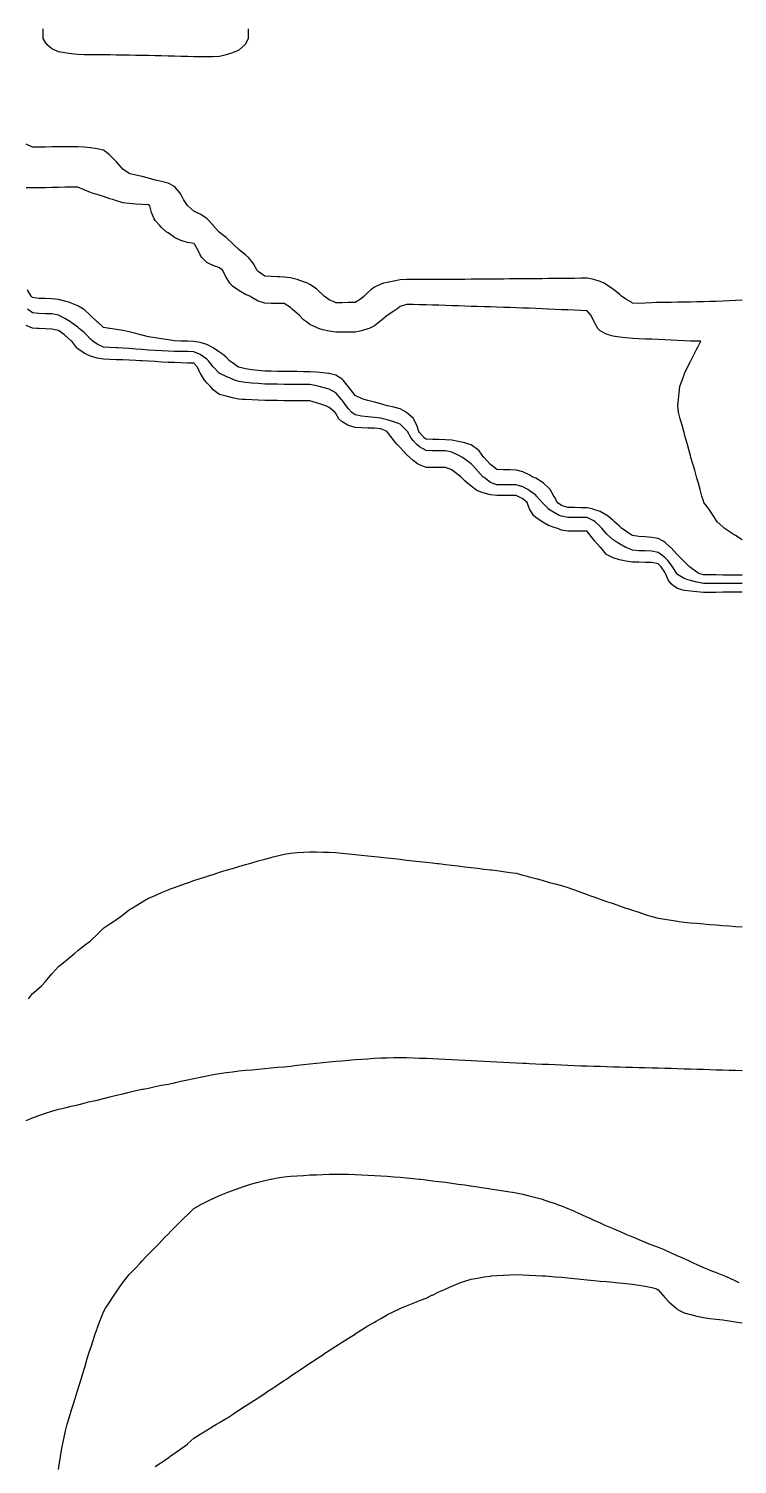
# Model space of a CAD drawing. Header units: inches. Extents: x -13671948.9 to -13671906.2, y 5686257.7 to 5686300.4.
# Drawn here: x -13671916.78 to -13671912.2, y 5686291.14 to 5686300.42 of the extents above; entities that cross this region are included whole.
import ezdxf

# ---------------------------------------------------------------- set-up
doc = ezdxf.new("R2010")
doc.units = ezdxf.units.IN
doc.header["$MEASUREMENT"] = 0

msp = doc.modelspace()

# ---------------------------------------------------------------- linework, layer by layer
for points in [[(-13671915.3625, 5686300.4224), (-13671915.3625, 5686300.4015), (-13671915.3625, 5686300.3598), (-13671915.3801, 5686300.3225), (-13671915.3828, 5686300.3181), (-13671915.4218, 5686300.2837), (-13671915.4381, 5686300.2764), (-13671915.4635, 5686300.2665), (-13671915.5052, 5686300.2531), (-13671915.5469, 5686300.2423), (-13671915.5886, 5686300.2399), (-13671915.6303, 5686300.2403), (-13671915.672, 5686300.2406), (-13671915.7137, 5686300.2411), (-13671915.7554, 5686300.2421), (-13671915.7971, 5686300.2431), (-13671915.8387, 5686300.2442), (-13671915.8804, 5686300.2452), (-13671915.9221, 5686300.2462), (-13671915.9638, 5686300.2473), (-13671916.0055, 5686300.2483), (-13671916.0472, 5686300.2492), (-13671916.0889, 5686300.2501), (-13671916.1306, 5686300.251), (-13671916.1723, 5686300.2517), (-13671916.214, 5686300.252), (-13671916.2557, 5686300.2524), (-13671916.2974, 5686300.2528), (-13671916.3391, 5686300.2531), (-13671916.3808, 5686300.2534), (-13671916.4225, 5686300.2538), (-13671916.4642, 5686300.2552), (-13671916.5059, 5686300.2605), (-13671916.5476, 5686300.2665), (-13671916.5893, 5686300.2732), (-13671916.5972, 5686300.2764), (-13671916.631, 5686300.2925), (-13671916.6622, 5686300.3181), (-13671916.6727, 5686300.3336), (-13671916.6879, 5686300.3598), (-13671916.6879, 5686300.4015), (-13671916.6879, 5686300.4224)], [(-13671912.1695, 5686298.6668), (-13671912.2111, 5686298.6644), (-13671912.2528, 5686298.6619), (-13671912.2945, 5686298.6601), (-13671912.3362, 5686298.6588), (-13671912.3779, 5686298.6575), (-13671912.4196, 5686298.6563), (-13671912.4613, 5686298.6554), (-13671912.503, 5686298.6544), (-13671912.5447, 5686298.6536), (-13671912.5864, 5686298.6527), (-13671912.6281, 5686298.6521), (-13671912.6698, 5686298.6514), (-13671912.7115, 5686298.6508), (-13671912.7239, 5686298.6503), (-13671912.7532, 5686298.649), (-13671912.7949, 5686298.6469), (-13671912.8366, 5686298.6449), (-13671912.8783, 5686298.6475), (-13671912.8829, 5686298.6503), (-13671912.92, 5686298.6733), (-13671912.9482, 5686298.692), (-13671912.9617, 5686298.705), (-13671912.9979, 5686298.7337), (-13671913.0034, 5686298.7376), (-13671913.0451, 5686298.7663), (-13671913.0614, 5686298.7754), (-13671913.0868, 5686298.7864), (-13671913.1285, 5686298.7993), (-13671913.1702, 5686298.8082), (-13671913.2119, 5686298.8078), (-13671913.2536, 5686298.8073), (-13671913.2953, 5686298.8069), (-13671913.337, 5686298.8065), (-13671913.3787, 5686298.8061), (-13671913.4203, 5686298.8057), (-13671913.462, 5686298.8053), (-13671913.5037, 5686298.8049), (-13671913.5454, 5686298.8046), (-13671913.5871, 5686298.8042), (-13671913.6288, 5686298.8038), (-13671913.6705, 5686298.8034), (-13671913.7122, 5686298.8031), (-13671913.7539, 5686298.8027), (-13671913.7956, 5686298.8023), (-13671913.8373, 5686298.802), (-13671913.879, 5686298.8016), (-13671913.9207, 5686298.8013), (-13671913.9624, 5686298.801), (-13671914.0041, 5686298.8008), (-13671914.0458, 5686298.8005), (-13671914.0875, 5686298.8003), (-13671914.1292, 5686298.8001), (-13671914.1709, 5686298.8), (-13671914.2126, 5686298.7998), (-13671914.2543, 5686298.7997), (-13671914.296, 5686298.7996), (-13671914.3377, 5686298.7996), (-13671914.3794, 5686298.7973), (-13671914.4211, 5686298.7903), (-13671914.4628, 5686298.7817), (-13671914.4884, 5686298.7754), (-13671914.5045, 5686298.7708), (-13671914.5462, 5686298.7506), (-13671914.5692, 5686298.7337), (-13671914.5879, 5686298.717), (-13671914.6114, 5686298.692), (-13671914.6295, 5686298.6764), (-13671914.6712, 5686298.6504), (-13671914.7129, 5686298.6503), (-13671914.7157, 5686298.6503), (-13671914.7546, 5686298.6502), (-13671914.7963, 5686298.6501), (-13671914.7968, 5686298.6503), (-13671914.838, 5686298.6675), (-13671914.871, 5686298.692), (-13671914.8797, 5686298.7014), (-13671914.9144, 5686298.7337), (-13671914.9214, 5686298.7396), (-13671914.9631, 5686298.7672), (-13671914.9796, 5686298.7754), (-13671915.0048, 5686298.7859), (-13671915.0465, 5686298.7996), (-13671915.0882, 5686298.8101), (-13671915.1299, 5686298.8156), (-13671915.1589, 5686298.8171), (-13671915.1716, 5686298.8177), (-13671915.2133, 5686298.82), (-13671915.255, 5686298.8223), (-13671915.2967, 5686298.8519), (-13671915.304, 5686298.8587), (-13671915.3272, 5686298.9004), (-13671915.3384, 5686298.9163), (-13671915.3605, 5686298.9421), (-13671915.3801, 5686298.9605), (-13671915.41, 5686298.9838), (-13671915.4218, 5686298.9937), (-13671915.4568, 5686299.0255), (-13671915.4635, 5686299.0325), (-13671915.5, 5686299.0672), (-13671915.5052, 5686299.0717), (-13671915.5469, 5686299.1046), (-13671915.5509, 5686299.1089), (-13671915.5886, 5686299.1504), (-13671915.5887, 5686299.1506), (-13671915.6262, 5686299.1923), (-13671915.6303, 5686299.1957), (-13671915.672, 5686299.222), (-13671915.6964, 5686299.234), (-13671915.7137, 5686299.2414), (-13671915.7526, 5686299.2757), (-13671915.7554, 5686299.2797), (-13671915.7802, 5686299.3174), (-13671915.7971, 5686299.3515), (-13671915.8017, 5686299.3591), (-13671915.8374, 5686299.4008), (-13671915.8387, 5686299.402), (-13671915.8804, 5686299.423), (-13671915.9221, 5686299.4338), (-13671915.962, 5686299.4425), (-13671915.9638, 5686299.4431), (-13671916.0055, 5686299.4563), (-13671916.0472, 5686299.466), (-13671916.0889, 5686299.4757), (-13671916.1249, 5686299.4842), (-13671916.1306, 5686299.4858), (-13671916.1723, 5686299.5131), (-13671916.1832, 5686299.5259), (-13671916.214, 5686299.5604), (-13671916.2207, 5686299.5676), (-13671916.2557, 5686299.6038), (-13671916.2616, 5686299.6093), (-13671916.2974, 5686299.6365), (-13671916.3391, 5686299.6457), (-13671916.3803, 5686299.651), (-13671916.3808, 5686299.651), (-13671916.4225, 5686299.656), (-13671916.4642, 5686299.6593), (-13671916.5059, 5686299.6589), (-13671916.5476, 5686299.6585), (-13671916.5893, 5686299.6581), (-13671916.631, 5686299.6574), (-13671916.6727, 5686299.6565), (-13671916.7144, 5686299.6557), (-13671916.7561, 5686299.6562), (-13671916.7978, 5686299.6749)], [(-13671912.1695, 5686297.116), (-13671912.2111, 5686297.1437), (-13671912.2198, 5686297.1492), (-13671912.2528, 5686297.1696), (-13671912.2852, 5686297.1909), (-13671912.2945, 5686297.1993), (-13671912.3297, 5686297.2326), (-13671912.3362, 5686297.2432), (-13671912.356, 5686297.2743), (-13671912.3779, 5686297.3066), (-13671912.3846, 5686297.316), (-13671912.4158, 5686297.3577), (-13671912.4196, 5686297.3686), (-13671912.4286, 5686297.3994), (-13671912.4398, 5686297.4411), (-13671912.4519, 5686297.4828), (-13671912.4613, 5686297.5152), (-13671912.4641, 5686297.5245), (-13671912.4753, 5686297.5662), (-13671912.4872, 5686297.6079), (-13671912.4997, 5686297.6496), (-13671912.503, 5686297.6619), (-13671912.5112, 5686297.6912), (-13671912.5225, 5686297.7329), (-13671912.5343, 5686297.7746), (-13671912.5447, 5686297.8112), (-13671912.5462, 5686297.8163), (-13671912.5572, 5686297.858), (-13671912.5688, 5686297.8997), (-13671912.581, 5686297.9414), (-13671912.5842, 5686297.9831), (-13671912.5803, 5686298.0248), (-13671912.5761, 5686298.0665), (-13671912.5717, 5686298.1082), (-13671912.557, 5686298.1499), (-13671912.5447, 5686298.1829), (-13671912.5408, 5686298.1916), (-13671912.5214, 5686298.2333), (-13671912.503, 5686298.2701), (-13671912.5005, 5686298.275), (-13671912.4792, 5686298.3167), (-13671912.4613, 5686298.3517), (-13671912.4577, 5686298.3584), (-13671912.4353, 5686298.4001), (-13671912.4613, 5686298.4009), (-13671912.503, 5686298.4022), (-13671912.5447, 5686298.4036), (-13671912.5864, 5686298.4052), (-13671912.6281, 5686298.4073), (-13671912.6698, 5686298.4095), (-13671912.7115, 5686298.4115), (-13671912.7532, 5686298.4132), (-13671912.7949, 5686298.4148), (-13671912.8366, 5686298.4163), (-13671912.8783, 5686298.4181), (-13671912.92, 5686298.422), (-13671912.9617, 5686298.4272), (-13671913.0034, 5686298.434), (-13671913.0319, 5686298.4418), (-13671913.0451, 5686298.4456), (-13671913.0868, 5686298.4678), (-13671913.1027, 5686298.4835), (-13671913.1257, 5686298.5252), (-13671913.1285, 5686298.5303), (-13671913.1445, 5686298.5669), (-13671913.1702, 5686298.5976), (-13671913.2119, 5686298.5994), (-13671913.2536, 5686298.6011), (-13671913.2953, 5686298.6028), (-13671913.337, 5686298.6046), (-13671913.3787, 5686298.6065), (-13671913.4203, 5686298.6084), (-13671913.4253, 5686298.6086), (-13671913.462, 5686298.6102), (-13671913.5037, 5686298.6119), (-13671913.5454, 5686298.6136), (-13671913.5871, 5686298.6153), (-13671913.6288, 5686298.6169), (-13671913.6705, 5686298.6182), (-13671913.7122, 5686298.6196), (-13671913.7539, 5686298.6209), (-13671913.7956, 5686298.6222), (-13671913.8373, 5686298.6235), (-13671913.879, 5686298.6248), (-13671913.9207, 5686298.6261), (-13671913.9624, 5686298.6275), (-13671914.0041, 5686298.6288), (-13671914.0458, 5686298.6302), (-13671914.0875, 5686298.6316), (-13671914.1292, 5686298.6331), (-13671914.1709, 5686298.6346), (-13671914.2126, 5686298.6361), (-13671914.2543, 5686298.6367), (-13671914.296, 5686298.6374), (-13671914.3377, 5686298.638), (-13671914.3794, 5686298.6255), (-13671914.4012, 5686298.6086), (-13671914.4211, 5686298.5943), (-13671914.4628, 5686298.5675), (-13671914.4639, 5686298.5669), (-13671914.5045, 5686298.5335), (-13671914.5141, 5686298.5252), (-13671914.5462, 5686298.5011), (-13671914.58, 5686298.4835), (-13671914.5879, 5686298.4803), (-13671914.6295, 5686298.4671), (-13671914.6712, 5686298.4597), (-13671914.7129, 5686298.4599), (-13671914.7546, 5686298.4601), (-13671914.7963, 5686298.4603), (-13671914.838, 5686298.4652), (-13671914.8797, 5686298.475), (-13671914.9073, 5686298.4835), (-13671914.9214, 5686298.4887), (-13671914.9631, 5686298.5094), (-13671914.9858, 5686298.5252), (-13671915.0048, 5686298.5402), (-13671915.0308, 5686298.5669), (-13671915.0465, 5686298.5795), (-13671915.0786, 5686298.6086), (-13671915.0882, 5686298.6184), (-13671915.1299, 5686298.6439), (-13671915.1716, 5686298.6448), (-13671915.2133, 5686298.6457), (-13671915.255, 5686298.6466), (-13671915.2668, 5686298.6503), (-13671915.2967, 5686298.6609), (-13671915.3384, 5686298.6833), (-13671915.3508, 5686298.692), (-13671915.3801, 5686298.704), (-13671915.4218, 5686298.729), (-13671915.4293, 5686298.7337), (-13671915.4635, 5686298.7568), (-13671915.4813, 5686298.7754), (-13671915.5052, 5686298.8144), (-13671915.5064, 5686298.8171), (-13671915.5251, 5686298.8587), (-13671915.5469, 5686298.8755), (-13671915.5886, 5686298.8917), (-13671915.6128, 5686298.9004), (-13671915.6303, 5686298.9097), (-13671915.6628, 5686298.9421), (-13671915.672, 5686298.9593), (-13671915.6824, 5686298.9838), (-13671915.7073, 5686299.0255), (-13671915.7137, 5686299.0331), (-13671915.7554, 5686299.0403), (-13671915.7971, 5686299.0517), (-13671915.8309, 5686299.0672), (-13671915.8387, 5686299.0723), (-13671915.8804, 5686299.101), (-13671915.8921, 5686299.1089), (-13671915.9221, 5686299.1355), (-13671915.9349, 5686299.1506), (-13671915.9638, 5686299.1813), (-13671915.9706, 5686299.1923), (-13671915.9882, 5686299.234), (-13671915.9983, 5686299.2757), (-13671916.0055, 5686299.2827), (-13671916.0472, 5686299.2858), (-13671916.0889, 5686299.2884), (-13671916.1306, 5686299.2912), (-13671916.1723, 5686299.2965), (-13671916.214, 5686299.3083), (-13671916.237, 5686299.3174), (-13671916.2557, 5686299.3215), (-13671916.2974, 5686299.3371), (-13671916.3391, 5686299.35), (-13671916.3698, 5686299.3591), (-13671916.3808, 5686299.3629), (-13671916.4225, 5686299.3803), (-13671916.4642, 5686299.398), (-13671916.5059, 5686299.3972), (-13671916.5476, 5686299.3965), (-13671916.5893, 5686299.3959), (-13671916.631, 5686299.395), (-13671916.6727, 5686299.394), (-13671916.7144, 5686299.3931), (-13671916.7561, 5686299.3925), (-13671916.7978, 5686299.3934)], [(-13671912.1695, 5686296.8873), (-13671912.2111, 5686296.8876), (-13671912.2528, 5686296.888), (-13671912.2945, 5686296.8884), (-13671912.3362, 5686296.889), (-13671912.3779, 5686296.8895), (-13671912.4196, 5686296.89), (-13671912.4484, 5686296.899), (-13671912.4613, 5686296.9073), (-13671912.503, 5686296.9365), (-13671912.509, 5686296.9407), (-13671912.5447, 5686296.9763), (-13671912.5497, 5686296.9824), (-13671912.5864, 5686297.0189), (-13671912.5904, 5686297.0241), (-13671912.6281, 5686297.0632), (-13671912.6314, 5686297.0658), (-13671912.6698, 5686297.1014), (-13671912.6789, 5686297.1075), (-13671912.7115, 5686297.1253), (-13671912.7532, 5686297.132), (-13671912.7949, 5686297.135), (-13671912.8366, 5686297.138), (-13671912.8783, 5686297.1448), (-13671912.8854, 5686297.1492), (-13671912.92, 5686297.1714), (-13671912.9483, 5686297.1909), (-13671912.9617, 5686297.2036), (-13671912.995, 5686297.2326), (-13671913.0034, 5686297.2406), (-13671913.0425, 5686297.2743), (-13671913.0451, 5686297.2759), (-13671913.0868, 5686297.2989), (-13671913.1285, 5686297.3133), (-13671913.1384, 5686297.316), (-13671913.1702, 5686297.3231), (-13671913.2119, 5686297.3241), (-13671913.2536, 5686297.325), (-13671913.2953, 5686297.326), (-13671913.337, 5686297.3374), (-13671913.3653, 5686297.3577), (-13671913.3787, 5686297.3869), (-13671913.3853, 5686297.3994), (-13671913.4103, 5686297.4411), (-13671913.4203, 5686297.4532), (-13671913.4538, 5686297.4828), (-13671913.462, 5686297.4893), (-13671913.5037, 5686297.5144), (-13671913.5267, 5686297.5245), (-13671913.5454, 5686297.5356), (-13671913.5871, 5686297.5552), (-13671913.6274, 5686297.5662), (-13671913.6288, 5686297.5665), (-13671913.6705, 5686297.5678), (-13671913.7122, 5686297.5691), (-13671913.7539, 5686297.5704), (-13671913.7956, 5686297.6025), (-13671913.8004, 5686297.6079), (-13671913.8373, 5686297.6486), (-13671913.8382, 5686297.6496), (-13671913.87, 5686297.6912), (-13671913.879, 5686297.7006), (-13671913.9207, 5686297.7295), (-13671913.9303, 5686297.7329), (-13671913.9624, 5686297.7427), (-13671914.0041, 5686297.7525), (-13671914.0458, 5686297.7601), (-13671914.0875, 5686297.7636), (-13671914.1292, 5686297.7647), (-13671914.1709, 5686297.7657), (-13671914.2126, 5686297.7667), (-13671914.2221, 5686297.7746), (-13671914.2543, 5686297.8109), (-13671914.2583, 5686297.8163), (-13671914.2714, 5686297.858), (-13671914.2935, 5686297.8997), (-13671914.296, 5686297.903), (-13671914.3377, 5686297.9402), (-13671914.3402, 5686297.9414), (-13671914.3794, 5686297.9645), (-13671914.4211, 5686297.9748), (-13671914.4615, 5686297.9831), (-13671914.4628, 5686297.9835), (-13671914.5045, 5686297.9953), (-13671914.5462, 5686298.007), (-13671914.5879, 5686298.0184), (-13671914.6118, 5686298.0248), (-13671914.6295, 5686298.0294), (-13671914.6712, 5686298.0507), (-13671914.6825, 5686298.0665), (-13671914.7129, 5686298.1052), (-13671914.7156, 5686298.1082), (-13671914.7483, 5686298.1499), (-13671914.7546, 5686298.1554), (-13671914.7963, 5686298.1814), (-13671914.838, 5686298.1911), (-13671914.8423, 5686298.1916), (-13671914.8797, 5686298.1956), (-13671914.9214, 5686298.1996), (-13671914.9631, 5686298.203), (-13671915.0048, 5686298.2036), (-13671915.0465, 5686298.2042), (-13671915.0882, 5686298.2048), (-13671915.1299, 5686298.2054), (-13671915.1716, 5686298.206), (-13671915.2133, 5686298.2066), (-13671915.255, 5686298.2071), (-13671915.2967, 5686298.2116), (-13671915.3384, 5686298.2168), (-13671915.3801, 5686298.2222), (-13671915.4218, 5686298.2321), (-13671915.4243, 5686298.2333), (-13671915.4635, 5686298.2612), (-13671915.483, 5686298.275), (-13671915.5052, 5686298.2985), (-13671915.5277, 5686298.3167), (-13671915.5469, 5686298.329), (-13671915.5878, 5686298.3584), (-13671915.5886, 5686298.3588), (-13671915.6303, 5686298.3788), (-13671915.672, 5686298.3915), (-13671915.7137, 5686298.3993), (-13671915.7533, 5686298.4001), (-13671915.7554, 5686298.4002), (-13671915.7971, 5686298.4022), (-13671915.8387, 5686298.4042), (-13671915.8804, 5686298.4091), (-13671915.9221, 5686298.4162), (-13671915.9638, 5686298.4231), (-13671916.0055, 5686298.4298), (-13671916.0472, 5686298.4392), (-13671916.0587, 5686298.4418), (-13671916.0889, 5686298.4502), (-13671916.1306, 5686298.4612), (-13671916.1723, 5686298.4701), (-13671916.214, 5686298.4766), (-13671916.2557, 5686298.4831), (-13671916.2583, 5686298.4835), (-13671916.2974, 5686298.4896), (-13671916.3368, 5686298.5252), (-13671916.3391, 5686298.5273), (-13671916.3808, 5686298.5669), (-13671916.3808, 5686298.5669), (-13671916.4225, 5686298.6052), (-13671916.4272, 5686298.6086), (-13671916.4642, 5686298.6301), (-13671916.5059, 5686298.6473), (-13671916.5145, 5686298.6503), (-13671916.5476, 5686298.6602), (-13671916.5893, 5686298.6701), (-13671916.631, 5686298.6742), (-13671916.6727, 5686298.6761), (-13671916.7144, 5686298.678), (-13671916.7561, 5686298.6828), (-13671916.7657, 5686298.692), (-13671916.788, 5686298.7337)], [(-13671912.1695, 5686296.8326), (-13671912.2111, 5686296.8326), (-13671912.2528, 5686296.8325), (-13671912.2945, 5686296.8326), (-13671912.3362, 5686296.8326), (-13671912.3779, 5686296.8327), (-13671912.4196, 5686296.8328), (-13671912.4613, 5686296.8412), (-13671912.503, 5686296.8522), (-13671912.5199, 5686296.8573), (-13671912.5447, 5686296.8658), (-13671912.5864, 5686296.8918), (-13671912.5922, 5686296.899), (-13671912.6184, 5686296.9407), (-13671912.6281, 5686296.9548), (-13671912.6504, 5686296.9824), (-13671912.6698, 5686297.002), (-13671912.6965, 5686297.0241), (-13671912.7115, 5686297.0348), (-13671912.7532, 5686297.0426), (-13671912.7949, 5686297.044), (-13671912.8366, 5686297.0455), (-13671912.8783, 5686297.0493), (-13671912.919, 5686297.0658), (-13671912.92, 5686297.0664), (-13671912.9617, 5686297.0902), (-13671912.9894, 5686297.1075), (-13671913.0034, 5686297.1167), (-13671913.0397, 5686297.1492), (-13671913.0451, 5686297.1544), (-13671913.0761, 5686297.1909), (-13671913.0868, 5686297.202), (-13671913.1191, 5686297.2326), (-13671913.1285, 5686297.2386), (-13671913.1702, 5686297.2601), (-13671913.2119, 5686297.2605), (-13671913.2536, 5686297.261), (-13671913.2953, 5686297.2614), (-13671913.337, 5686297.2684), (-13671913.3511, 5686297.2743), (-13671913.3787, 5686297.2878), (-13671913.4203, 5686297.3154), (-13671913.421, 5686297.316), (-13671913.4618, 5686297.3577), (-13671913.462, 5686297.358), (-13671913.4981, 5686297.3994), (-13671913.5037, 5686297.4046), (-13671913.5454, 5686297.4361), (-13671913.5535, 5686297.4411), (-13671913.5871, 5686297.4587), (-13671913.6288, 5686297.4717), (-13671913.6705, 5686297.472), (-13671913.7122, 5686297.4724), (-13671913.7539, 5686297.4727), (-13671913.7844, 5686297.4828), (-13671913.7956, 5686297.4875), (-13671913.8373, 5686297.5183), (-13671913.8442, 5686297.5245), (-13671913.879, 5686297.5629), (-13671913.882, 5686297.5662), (-13671913.9207, 5686297.6073), (-13671913.9214, 5686297.6079), (-13671913.9624, 5686297.6384), (-13671913.9773, 5686297.6496), (-13671914.0041, 5686297.6639), (-13671914.0458, 5686297.6829), (-13671914.0875, 5686297.691), (-13671914.1018, 5686297.6912), (-13671914.1292, 5686297.6917), (-13671914.1709, 5686297.6923), (-13671914.2126, 5686297.693), (-13671914.2543, 5686297.7177), (-13671914.2726, 5686297.7329), (-13671914.296, 5686297.7579), (-13671914.3085, 5686297.7746), (-13671914.3328, 5686297.8163), (-13671914.3377, 5686297.824), (-13671914.3723, 5686297.858), (-13671914.3794, 5686297.8636), (-13671914.4211, 5686297.8793), (-13671914.4628, 5686297.8923), (-13671914.4906, 5686297.8997), (-13671914.5045, 5686297.9031), (-13671914.5462, 5686297.9079), (-13671914.5879, 5686297.9116), (-13671914.6295, 5686297.9155), (-13671914.6712, 5686297.9243), (-13671914.6936, 5686297.9414), (-13671914.7129, 5686297.9642), (-13671914.7279, 5686297.9831), (-13671914.7546, 5686298.0189), (-13671914.7594, 5686298.0248), (-13671914.796, 5686298.0665), (-13671914.7963, 5686298.0668), (-13671914.838, 5686298.0903), (-13671914.8797, 5686298.1019), (-13671914.9033, 5686298.1082), (-13671914.9214, 5686298.112), (-13671914.9631, 5686298.1198), (-13671915.0048, 5686298.1203), (-13671915.0465, 5686298.1208), (-13671915.0882, 5686298.1212), (-13671915.1299, 5686298.1217), (-13671915.1716, 5686298.1223), (-13671915.2133, 5686298.1228), (-13671915.255, 5686298.1234), (-13671915.2967, 5686298.1265), (-13671915.3384, 5686298.1301), (-13671915.3801, 5686298.1338), (-13671915.4218, 5686298.1405), (-13671915.4496, 5686298.1499), (-13671915.4635, 5686298.155), (-13671915.5052, 5686298.1719), (-13671915.5459, 5686298.1916), (-13671915.5469, 5686298.1921), (-13671915.5872, 5686298.2333), (-13671915.5886, 5686298.2348), (-13671915.6196, 5686298.275), (-13671915.6303, 5686298.2849), (-13671915.672, 5686298.3147), (-13671915.6759, 5686298.3167), (-13671915.7137, 5686298.3329), (-13671915.7554, 5686298.3336), (-13671915.7971, 5686298.3343), (-13671915.8387, 5686298.335), (-13671915.8804, 5686298.3365), (-13671915.9221, 5686298.3387), (-13671915.9638, 5686298.3409), (-13671916.0055, 5686298.3432), (-13671916.0472, 5686298.3465), (-13671916.0889, 5686298.3499), (-13671916.1306, 5686298.3535), (-13671916.1723, 5686298.3566), (-13671916.2057, 5686298.3584), (-13671916.214, 5686298.3588), (-13671916.2557, 5686298.3611), (-13671916.2974, 5686298.3633), (-13671916.3391, 5686298.3818), (-13671916.3667, 5686298.4001), (-13671916.3808, 5686298.4148), (-13671916.4077, 5686298.4418), (-13671916.4225, 5686298.4562), (-13671916.4537, 5686298.4835), (-13671916.4642, 5686298.4919), (-13671916.5059, 5686298.5217), (-13671916.5113, 5686298.5252), (-13671916.5476, 5686298.5474), (-13671916.5844, 5686298.5669), (-13671916.5893, 5686298.5693), (-13671916.631, 5686298.577), (-13671916.6727, 5686298.5786), (-13671916.7144, 5686298.5803), (-13671916.7561, 5686298.5842), (-13671916.7882, 5686298.6086)], [(-13671912.1695, 5686296.7779), (-13671912.2111, 5686296.7775), (-13671912.2528, 5686296.7771), (-13671912.2945, 5686296.7767), (-13671912.3362, 5686296.7763), (-13671912.3779, 5686296.7759), (-13671912.4196, 5686296.7755), (-13671912.4613, 5686296.779), (-13671912.503, 5686296.7835), (-13671912.5447, 5686296.7892), (-13671912.5864, 5686296.8002), (-13671912.6106, 5686296.8156), (-13671912.6281, 5686296.8318), (-13671912.6468, 5686296.8573), (-13671912.6651, 5686296.899), (-13671912.6698, 5686296.9064), (-13671912.692, 5686296.9407), (-13671912.7115, 5686296.9604), (-13671912.7532, 5686296.97), (-13671912.7949, 5686296.9703), (-13671912.8366, 5686296.9706), (-13671912.8783, 5686296.9719), (-13671912.92, 5686296.9785), (-13671912.9406, 5686296.9824), (-13671912.9617, 5686296.9871), (-13671913.0034, 5686296.9988), (-13671913.0451, 5686297.0219), (-13671913.0477, 5686297.0241), (-13671913.0833, 5686297.0658), (-13671913.0868, 5686297.0694), (-13671913.1213, 5686297.1075), (-13671913.1285, 5686297.1162), (-13671913.1541, 5686297.1492), (-13671913.1702, 5686297.1721), (-13671913.2119, 5686297.172), (-13671913.2536, 5686297.1718), (-13671913.2953, 5686297.1716), (-13671913.337, 5686297.1781), (-13671913.3665, 5686297.1909), (-13671913.3787, 5686297.1944), (-13671913.4203, 5686297.2097), (-13671913.461, 5686297.2326), (-13671913.462, 5686297.2331), (-13671913.5037, 5686297.2608), (-13671913.5169, 5686297.2743), (-13671913.5434, 5686297.316), (-13671913.5454, 5686297.3204), (-13671913.5589, 5686297.3577), (-13671913.5871, 5686297.3818), (-13671913.6201, 5686297.3994), (-13671913.6288, 5686297.4032), (-13671913.6705, 5686297.4031), (-13671913.7122, 5686297.403), (-13671913.7539, 5686297.4029), (-13671913.7956, 5686297.4078), (-13671913.8373, 5686297.4178), (-13671913.879, 5686297.434), (-13671913.8922, 5686297.4411), (-13671913.9207, 5686297.4627), (-13671913.9454, 5686297.4828), (-13671913.9624, 5686297.4977), (-13671913.9868, 5686297.5245), (-13671914.0041, 5686297.5373), (-13671914.0429, 5686297.5662), (-13671914.0458, 5686297.5684), (-13671914.0875, 5686297.5832), (-13671914.1292, 5686297.5835), (-13671914.1709, 5686297.5839), (-13671914.2126, 5686297.5842), (-13671914.2543, 5686297.6007), (-13671914.2673, 5686297.6079), (-13671914.296, 5686297.6286), (-13671914.3161, 5686297.6496), (-13671914.3377, 5686297.6681), (-13671914.3609, 5686297.6912), (-13671914.3794, 5686297.7142), (-13671914.3997, 5686297.7329), (-13671914.4211, 5686297.7589), (-13671914.4313, 5686297.7746), (-13671914.4628, 5686297.8151), (-13671914.4636, 5686297.8163), (-13671914.5045, 5686297.833), (-13671914.5462, 5686297.8373), (-13671914.5879, 5686297.8386), (-13671914.6295, 5686297.84), (-13671914.6712, 5686297.8431), (-13671914.7129, 5686297.8556), (-13671914.719, 5686297.858), (-13671914.7546, 5686297.8784), (-13671914.7762, 5686297.8997), (-13671914.7963, 5686297.9336), (-13671914.8022, 5686297.9414), (-13671914.838, 5686297.9722), (-13671914.8607, 5686297.9831), (-13671914.8797, 5686297.9894), (-13671914.9214, 5686298.0027), (-13671914.9631, 5686298.0149), (-13671915.0048, 5686298.0151), (-13671915.0465, 5686298.0154), (-13671915.0882, 5686298.0156), (-13671915.1299, 5686298.0159), (-13671915.1716, 5686298.0164), (-13671915.2133, 5686298.0169), (-13671915.255, 5686298.0173), (-13671915.2967, 5686298.0191), (-13671915.3384, 5686298.0211), (-13671915.3801, 5686298.0232), (-13671915.3993, 5686298.0248), (-13671915.4218, 5686298.0268), (-13671915.4635, 5686298.0347), (-13671915.5052, 5686298.0445), (-13671915.5469, 5686298.0571), (-13671915.5625, 5686298.0665), (-13671915.5886, 5686298.0869), (-13671915.6058, 5686298.1082), (-13671915.6303, 5686298.1315), (-13671915.6453, 5686298.1499), (-13671915.6704, 5686298.1916), (-13671915.672, 5686298.1949), (-13671915.6903, 5686298.2333), (-13671915.7137, 5686298.2587), (-13671915.7554, 5686298.2599), (-13671915.7971, 5686298.261), (-13671915.8387, 5686298.2622), (-13671915.8804, 5686298.264), (-13671915.9221, 5686298.2663), (-13671915.9638, 5686298.2686), (-13671916.0055, 5686298.2711), (-13671916.0472, 5686298.2743), (-13671916.0562, 5686298.275), (-13671916.0889, 5686298.2764), (-13671916.1306, 5686298.2782), (-13671916.1723, 5686298.2799), (-13671916.214, 5686298.2813), (-13671916.2557, 5686298.2827), (-13671916.2974, 5686298.2841), (-13671916.3391, 5686298.2921), (-13671916.3808, 5686298.3047), (-13671916.4099, 5686298.3167), (-13671916.4225, 5686298.3231), (-13671916.4642, 5686298.3524), (-13671916.4705, 5686298.3584), (-13671916.5028, 5686298.4001), (-13671916.5059, 5686298.4029), (-13671916.5476, 5686298.4397), (-13671916.55, 5686298.4418), (-13671916.5893, 5686298.4692), (-13671916.631, 5686298.4793), (-13671916.6727, 5686298.4809), (-13671916.7144, 5686298.4826), (-13671916.7288, 5686298.4835), (-13671916.7561, 5686298.4852), (-13671916.7978, 5686298.5031)], [(-13671916.7823, 5686294.147), (-13671916.7561, 5686294.1821), (-13671916.7477, 5686294.1887), (-13671916.7144, 5686294.2167), (-13671916.6979, 5686294.2304), (-13671916.6727, 5686294.2583), (-13671916.6608, 5686294.2721), (-13671916.631, 5686294.3085), (-13671916.6261, 5686294.3138), (-13671916.5893, 5686294.3555), (-13671916.5893, 5686294.3556), (-13671916.5476, 5686294.3882), (-13671916.5366, 5686294.3972), (-13671916.5059, 5686294.4226), (-13671916.4869, 5686294.4389), (-13671916.4642, 5686294.4592), (-13671916.4357, 5686294.4806), (-13671916.4225, 5686294.4909), (-13671916.3814, 5686294.5223), (-13671916.3808, 5686294.5229), (-13671916.3391, 5686294.5635), (-13671916.3385, 5686294.564), (-13671916.2974, 5686294.6049), (-13671916.2962, 5686294.6057), (-13671916.2557, 5686294.6324), (-13671916.233, 5686294.6474), (-13671916.214, 5686294.6608), (-13671916.1743, 5686294.6891), (-13671916.1723, 5686294.6907), (-13671916.1306, 5686294.7216), (-13671916.1168, 5686294.7308), (-13671916.0889, 5686294.7487), (-13671916.0503, 5686294.7725), (-13671916.0472, 5686294.7743), (-13671916.0055, 5686294.7985), (-13671915.9682, 5686294.8142), (-13671915.9638, 5686294.8161), (-13671915.9221, 5686294.8341), (-13671915.8804, 5686294.8519), (-13671915.8698, 5686294.8559), (-13671915.8387, 5686294.8678), (-13671915.7971, 5686294.8818), (-13671915.7554, 5686294.8963), (-13671915.7517, 5686294.8976), (-13671915.7137, 5686294.9113), (-13671915.672, 5686294.9246), (-13671915.6303, 5686294.9381), (-13671915.6266, 5686294.9393), (-13671915.5886, 5686294.952), (-13671915.5469, 5686294.9658), (-13671915.5052, 5686294.9784), (-13671915.4969, 5686294.981), (-13671915.4635, 5686294.9907), (-13671915.4218, 5686295.0033), (-13671915.3801, 5686295.0151), (-13671915.3528, 5686295.0227), (-13671915.3384, 5686295.0267), (-13671915.2967, 5686295.0387), (-13671915.255, 5686295.051), (-13671915.2133, 5686295.0618), (-13671915.2031, 5686295.0644), (-13671915.1716, 5686295.0724), (-13671915.1299, 5686295.0828), (-13671915.0882, 5686295.0894), (-13671915.0465, 5686295.0926), (-13671915.0048, 5686295.0955), (-13671914.9631, 5686295.0983), (-13671914.9214, 5686295.0973), (-13671914.8797, 5686295.0961), (-13671914.838, 5686295.095), (-13671914.7963, 5686295.0928), (-13671914.7546, 5686295.0885), (-13671914.7129, 5686295.0844), (-13671914.6712, 5686295.0802), (-13671914.6295, 5686295.0758), (-13671914.5879, 5686295.0713), (-13671914.5462, 5686295.0669), (-13671914.5226, 5686295.0644), (-13671914.5045, 5686295.0624), (-13671914.4628, 5686295.0581), (-13671914.4211, 5686295.0538), (-13671914.3794, 5686295.0495), (-13671914.3377, 5686295.0449), (-13671914.296, 5686295.0402), (-13671914.2543, 5686295.0355), (-13671914.2126, 5686295.0308), (-13671914.1709, 5686295.026), (-13671914.1409, 5686295.0227), (-13671914.1292, 5686295.0214), (-13671914.0875, 5686295.0167), (-13671914.0458, 5686295.0118), (-13671914.0041, 5686295.0067), (-13671913.9624, 5686295.0017), (-13671913.9207, 5686294.9968), (-13671913.879, 5686294.9917), (-13671913.8373, 5686294.9866), (-13671913.7956, 5686294.9819), (-13671913.7883, 5686294.981), (-13671913.7539, 5686294.9765), (-13671913.7122, 5686294.9704), (-13671913.6705, 5686294.9644), (-13671913.6288, 5686294.9587), (-13671913.5871, 5686294.9476), (-13671913.5586, 5686294.9393), (-13671913.5454, 5686294.9355), (-13671913.5037, 5686294.9244), (-13671913.462, 5686294.9138), (-13671913.4203, 5686294.9014), (-13671913.4068, 5686294.8976), (-13671913.3787, 5686294.89), (-13671913.337, 5686294.8794), (-13671913.2953, 5686294.8666), (-13671913.2651, 5686294.8559), (-13671913.2536, 5686294.8516), (-13671913.2119, 5686294.8366), (-13671913.1702, 5686294.8218), (-13671913.1482, 5686294.8142), (-13671913.1285, 5686294.807), (-13671913.0868, 5686294.7922), (-13671913.0451, 5686294.7775), (-13671913.0307, 5686294.7725), (-13671913.0034, 5686294.763), (-13671912.9617, 5686294.7487), (-13671912.92, 5686294.7344), (-13671912.9093, 5686294.7308), (-13671912.8783, 5686294.7203), (-13671912.8366, 5686294.7065), (-13671912.7949, 5686294.6929), (-13671912.7832, 5686294.6891), (-13671912.7532, 5686294.6804), (-13671912.7115, 5686294.6696), (-13671912.6698, 5686294.6623), (-13671912.6281, 5686294.6553), (-13671912.5864, 5686294.6485), (-13671912.5774, 5686294.6474), (-13671912.5447, 5686294.6436), (-13671912.503, 5686294.6395), (-13671912.4613, 5686294.6354), (-13671912.4196, 5686294.6314), (-13671912.3779, 5686294.6284), (-13671912.3362, 5686294.6253), (-13671912.2945, 5686294.6221), (-13671912.2528, 5686294.6189), (-13671912.2111, 5686294.6157), (-13671912.1695, 5686294.6123)], [(-13671916.7978, 5686293.3599), (-13671916.7561, 5686293.377), (-13671916.7144, 5686293.3923), (-13671916.7026, 5686293.3965), (-13671916.6727, 5686293.4069), (-13671916.631, 5686293.4209), (-13671916.5893, 5686293.433), (-13671916.5666, 5686293.4382), (-13671916.5476, 5686293.4425), (-13671916.5059, 5686293.452), (-13671916.4642, 5686293.4614), (-13671916.4225, 5686293.4725), (-13671916.3938, 5686293.4799), (-13671916.3808, 5686293.4829), (-13671916.3391, 5686293.4922), (-13671916.2974, 5686293.5017), (-13671916.2557, 5686293.513), (-13671916.2212, 5686293.5216), (-13671916.214, 5686293.5233), (-13671916.1723, 5686293.5329), (-13671916.1306, 5686293.5431), (-13671916.0889, 5686293.5531), (-13671916.0472, 5686293.562), (-13671916.0407, 5686293.5633), (-13671916.0055, 5686293.5699), (-13671915.9638, 5686293.5793), (-13671915.9221, 5686293.5878), (-13671915.8804, 5686293.5956), (-13671915.8387, 5686293.6037), (-13671915.833, 5686293.605), (-13671915.7971, 5686293.6134), (-13671915.7554, 5686293.6226), (-13671915.7137, 5686293.631), (-13671915.672, 5686293.6398), (-13671915.6371, 5686293.6467), (-13671915.6303, 5686293.6482), (-13671915.5886, 5686293.657), (-13671915.5469, 5686293.6645), (-13671915.5052, 5686293.67), (-13671915.4635, 5686293.6752), (-13671915.4218, 5686293.6802), (-13671915.3801, 5686293.6844), (-13671915.3384, 5686293.6883), (-13671915.3373, 5686293.6884), (-13671915.2967, 5686293.692), (-13671915.255, 5686293.6958), (-13671915.2133, 5686293.6999), (-13671915.1716, 5686293.7039), (-13671915.1299, 5686293.7078), (-13671915.0882, 5686293.7121), (-13671915.0465, 5686293.7168), (-13671915.0048, 5686293.7214), (-13671914.9631, 5686293.726), (-13671914.922, 5686293.7301), (-13671914.9214, 5686293.7301), (-13671914.8797, 5686293.7343), (-13671914.838, 5686293.7387), (-13671914.7963, 5686293.7427), (-13671914.7546, 5686293.7462), (-13671914.7129, 5686293.7501), (-13671914.6712, 5686293.7544), (-13671914.6295, 5686293.7571), (-13671914.5879, 5686293.7596), (-13671914.5462, 5686293.7622), (-13671914.5045, 5686293.7647), (-13671914.4628, 5686293.7655), (-13671914.4211, 5686293.7664), (-13671914.3794, 5686293.7673), (-13671914.3377, 5686293.7668), (-13671914.296, 5686293.7653), (-13671914.2543, 5686293.7638), (-13671914.2126, 5686293.7623), (-13671914.1709, 5686293.7601), (-13671914.1292, 5686293.7578), (-13671914.0875, 5686293.7556), (-13671914.0458, 5686293.7535), (-13671914.0041, 5686293.7514), (-13671913.9624, 5686293.7494), (-13671913.9207, 5686293.7473), (-13671913.879, 5686293.7453), (-13671913.8373, 5686293.7433), (-13671913.7956, 5686293.7413), (-13671913.7539, 5686293.7392), (-13671913.7122, 5686293.7372), (-13671913.6705, 5686293.7352), (-13671913.6288, 5686293.7332), (-13671913.5871, 5686293.7312), (-13671913.5647, 5686293.7301), (-13671913.5454, 5686293.7291), (-13671913.5037, 5686293.7271), (-13671913.462, 5686293.7251), (-13671913.4203, 5686293.7232), (-13671913.3787, 5686293.7214), (-13671913.337, 5686293.7195), (-13671913.2953, 5686293.7177), (-13671913.2536, 5686293.7161), (-13671913.2119, 5686293.7145), (-13671913.1702, 5686293.7129), (-13671913.1285, 5686293.7117), (-13671913.0868, 5686293.7105), (-13671913.0451, 5686293.7092), (-13671913.0034, 5686293.708), (-13671912.9617, 5686293.7068), (-13671912.92, 5686293.7057), (-13671912.8783, 5686293.7045), (-13671912.8366, 5686293.7033), (-13671912.7949, 5686293.7021), (-13671912.7532, 5686293.7009), (-13671912.7115, 5686293.6997), (-13671912.6698, 5686293.6985), (-13671912.6281, 5686293.6973), (-13671912.5864, 5686293.6961), (-13671912.5447, 5686293.6948), (-13671912.503, 5686293.6935), (-13671912.4613, 5686293.6923), (-13671912.4196, 5686293.691), (-13671912.3779, 5686293.6897), (-13671912.337, 5686293.6884), (-13671912.3362, 5686293.6884), (-13671912.2945, 5686293.687), (-13671912.2528, 5686293.6858), (-13671912.2111, 5686293.6845), (-13671912.1695, 5686293.6833)], [(-13671916.588, 5686291.1032), (-13671916.582, 5686291.1449), (-13671916.5756, 5686291.1866), (-13671916.5688, 5686291.2283), (-13671916.5608, 5686291.27), (-13671916.552, 5686291.3117), (-13671916.5476, 5686291.3311), (-13671916.5424, 5686291.3534), (-13671916.5318, 5686291.3951), (-13671916.5194, 5686291.4368), (-13671916.5066, 5686291.4785), (-13671916.5059, 5686291.4808), (-13671916.4935, 5686291.5202), (-13671916.4808, 5686291.5619), (-13671916.4684, 5686291.6036), (-13671916.4642, 5686291.6178), (-13671916.4553, 5686291.6452), (-13671916.4419, 5686291.6869), (-13671916.4293, 5686291.7286), (-13671916.4225, 5686291.7514), (-13671916.4167, 5686291.7703), (-13671916.4041, 5686291.812), (-13671916.3912, 5686291.8537), (-13671916.3808, 5686291.886), (-13671916.3778, 5686291.8954), (-13671916.3643, 5686291.9371), (-13671916.3509, 5686291.9788), (-13671916.3391, 5686292.0132), (-13671916.3364, 5686292.0205), (-13671916.3207, 5686292.0622), (-13671916.3046, 5686292.1039), (-13671916.2974, 5686292.1216), (-13671916.2835, 5686292.1456), (-13671916.256, 5686292.1873), (-13671916.2557, 5686292.1877), (-13671916.2286, 5686292.229), (-13671916.214, 5686292.2514), (-13671916.2014, 5686292.2707), (-13671916.1725, 5686292.3124), (-13671916.1723, 5686292.3126), (-13671916.1379, 5686292.3541), (-13671916.1306, 5686292.3632), (-13671916.0997, 5686292.3958), (-13671916.0889, 5686292.4073), (-13671916.0606, 5686292.4375), (-13671916.0472, 5686292.4515), (-13671916.021, 5686292.4792), (-13671916.0055, 5686292.4955), (-13671915.9809, 5686292.5209), (-13671915.9638, 5686292.5384), (-13671915.9405, 5686292.5626), (-13671915.9221, 5686292.5816), (-13671915.9003, 5686292.6043), (-13671915.8804, 5686292.6249), (-13671915.8597, 5686292.646), (-13671915.8387, 5686292.6672), (-13671915.818, 5686292.6877), (-13671915.7971, 5686292.7082), (-13671915.7755, 5686292.7294), (-13671915.7554, 5686292.7492), (-13671915.7332, 5686292.7711), (-13671915.7137, 5686292.7904), (-13671915.6748, 5686292.8128), (-13671915.672, 5686292.8144), (-13671915.6303, 5686292.8352), (-13671915.5912, 5686292.8544), (-13671915.5886, 5686292.8557), (-13671915.5469, 5686292.875), (-13671915.5052, 5686292.8915), (-13671915.4933, 5686292.8961), (-13671915.4635, 5686292.9075), (-13671915.4218, 5686292.9231), (-13671915.3801, 5686292.9368), (-13671915.3768, 5686292.9378), (-13671915.3384, 5686292.9493), (-13671915.2967, 5686292.961), (-13671915.255, 5686292.9719), (-13671915.2175, 5686292.9795), (-13671915.2133, 5686292.9803), (-13671915.1716, 5686292.9879), (-13671915.1299, 5686292.9946), (-13671915.0882, 5686292.9992), (-13671915.0465, 5686293.0022), (-13671915.0048, 5686293.0051), (-13671914.9631, 5686293.0079), (-13671914.9214, 5686293.0093), (-13671914.8797, 5686293.0105), (-13671914.838, 5686293.0116), (-13671914.7963, 5686293.0122), (-13671914.7546, 5686293.0119), (-13671914.7129, 5686293.0116), (-13671914.6712, 5686293.0114), (-13671914.6295, 5686293.0093), (-13671914.5879, 5686293.007), (-13671914.5462, 5686293.005), (-13671914.5045, 5686293.0029), (-13671914.4628, 5686292.9994), (-13671914.4211, 5686292.9961), (-13671914.3794, 5686292.9931), (-13671914.3377, 5686292.9892), (-13671914.296, 5686292.9846), (-13671914.2543, 5686292.9803), (-13671914.2473, 5686292.9795), (-13671914.2126, 5686292.976), (-13671914.1709, 5686292.9706), (-13671914.1292, 5686292.9653), (-13671914.0875, 5686292.9601), (-13671914.0458, 5686292.9546), (-13671914.0041, 5686292.9487), (-13671913.9624, 5686292.9428), (-13671913.9274, 5686292.9378), (-13671913.9207, 5686292.9369), (-13671913.879, 5686292.9306), (-13671913.8373, 5686292.9243), (-13671913.7956, 5686292.918), (-13671913.7539, 5686292.9116), (-13671913.7122, 5686292.9052), (-13671913.6705, 5686292.8988), (-13671913.6534, 5686292.8961), (-13671913.6288, 5686292.892), (-13671913.5871, 5686292.8827), (-13671913.5454, 5686292.8723), (-13671913.5037, 5686292.8616), (-13671913.4774, 5686292.8544), (-13671913.462, 5686292.8503), (-13671913.4203, 5686292.8362), (-13671913.3787, 5686292.822), (-13671913.3518, 5686292.8128), (-13671913.337, 5686292.8076), (-13671913.2953, 5686292.7909), (-13671913.2536, 5686292.7725), (-13671913.2503, 5686292.7711), (-13671913.2119, 5686292.7536), (-13671913.1702, 5686292.7346), (-13671913.1578, 5686292.7294), (-13671913.1285, 5686292.7159), (-13671913.0868, 5686292.697), (-13671913.0658, 5686292.6877), (-13671913.0451, 5686292.6785), (-13671913.0034, 5686292.6607), (-13671912.9678, 5686292.646), (-13671912.9617, 5686292.6434), (-13671912.92, 5686292.6256), (-13671912.8783, 5686292.6074), (-13671912.8712, 5686292.6043), (-13671912.8366, 5686292.59), (-13671912.7949, 5686292.5725), (-13671912.7717, 5686292.5626), (-13671912.7532, 5686292.5555), (-13671912.7115, 5686292.5395), (-13671912.6698, 5686292.5227), (-13671912.6655, 5686292.5209), (-13671912.6281, 5686292.5045), (-13671912.5864, 5686292.4848), (-13671912.5733, 5686292.4792), (-13671912.5447, 5686292.4663), (-13671912.503, 5686292.4479), (-13671912.481, 5686292.4375), (-13671912.4613, 5686292.4292), (-13671912.4196, 5686292.4096), (-13671912.3864, 5686292.3958), (-13671912.3779, 5686292.3923), (-13671912.3362, 5686292.3757), (-13671912.2945, 5686292.3595), (-13671912.282, 5686292.3541), (-13671912.2528, 5686292.3415), (-13671912.2111, 5686292.3218), (-13671912.1908, 5686292.3124)], [(-13671915.9638, 5686291.1215), (-13671915.9267, 5686291.1449), (-13671915.9221, 5686291.1479), (-13671915.8804, 5686291.178), (-13671915.868, 5686291.1866), (-13671915.8387, 5686291.2082), (-13671915.8087, 5686291.2283), (-13671915.7971, 5686291.2359), (-13671915.7554, 5686291.2666), (-13671915.7512, 5686291.27), (-13671915.7137, 5686291.3043), (-13671915.7022, 5686291.3117), (-13671915.672, 5686291.3316), (-13671915.6356, 5686291.3534), (-13671915.6303, 5686291.3565), (-13671915.5886, 5686291.3816), (-13671915.5664, 5686291.3951), (-13671915.5469, 5686291.4066), (-13671915.5052, 5686291.4316), (-13671915.4968, 5686291.4368), (-13671915.4635, 5686291.4581), (-13671915.4331, 5686291.4785), (-13671915.4218, 5686291.4863), (-13671915.3801, 5686291.5133), (-13671915.369, 5686291.5202), (-13671915.3384, 5686291.5395), (-13671915.3034, 5686291.5619), (-13671915.2967, 5686291.5663), (-13671915.255, 5686291.594), (-13671915.2406, 5686291.6036), (-13671915.2133, 5686291.6217), (-13671915.1778, 5686291.6452), (-13671915.1716, 5686291.6494), (-13671915.1299, 5686291.6772), (-13671915.1152, 5686291.6869), (-13671915.0882, 5686291.7052), (-13671915.0534, 5686291.7286), (-13671915.0465, 5686291.7333), (-13671915.0048, 5686291.7616), (-13671914.9919, 5686291.7703), (-13671914.9631, 5686291.79), (-13671914.9299, 5686291.812), (-13671914.9214, 5686291.8177), (-13671914.8797, 5686291.845), (-13671914.8664, 5686291.8537), (-13671914.838, 5686291.8724), (-13671914.8026, 5686291.8954), (-13671914.7963, 5686291.8995), (-13671914.7546, 5686291.9259), (-13671914.7369, 5686291.9371), (-13671914.7129, 5686291.9523), (-13671914.6712, 5686291.9787), (-13671914.671, 5686291.9788), (-13671914.6295, 5686292.006), (-13671914.6065, 5686292.0205), (-13671914.5879, 5686292.0319), (-13671914.5462, 5686292.0561), (-13671914.5355, 5686292.0622), (-13671914.5045, 5686292.0794), (-13671914.4628, 5686292.1029), (-13671914.4608, 5686292.1039), (-13671914.4211, 5686292.124), (-13671914.3794, 5686292.1434), (-13671914.3747, 5686292.1456), (-13671914.3377, 5686292.1618), (-13671914.296, 5686292.1792), (-13671914.2751, 5686292.1873), (-13671914.2543, 5686292.195), (-13671914.2126, 5686292.2099), (-13671914.1748, 5686292.229), (-13671914.1709, 5686292.2309), (-13671914.1292, 5686292.2507), (-13671914.0875, 5686292.2694), (-13671914.0847, 5686292.2707), (-13671914.0458, 5686292.2884), (-13671914.0041, 5686292.3064), (-13671913.9888, 5686292.3124), (-13671913.9624, 5686292.3209), (-13671913.9207, 5686292.3324), (-13671913.879, 5686292.3409), (-13671913.8373, 5686292.3478), (-13671913.7956, 5686292.3535), (-13671913.7904, 5686292.3541), (-13671913.7539, 5686292.3576), (-13671913.7122, 5686292.3596), (-13671913.6705, 5686292.3614), (-13671913.6288, 5686292.363), (-13671913.5871, 5686292.3619), (-13671913.5454, 5686292.3598), (-13671913.5037, 5686292.358), (-13671913.462, 5686292.356), (-13671913.4407, 5686292.3541), (-13671913.4203, 5686292.3524), (-13671913.3787, 5686292.349), (-13671913.337, 5686292.3459), (-13671913.2953, 5686292.3419), (-13671913.2536, 5686292.3374), (-13671913.2119, 5686292.3331), (-13671913.1702, 5686292.329), (-13671913.1285, 5686292.325), (-13671913.0868, 5686292.3213), (-13671913.0451, 5686292.3176), (-13671913.0034, 5686292.3139), (-13671912.9869, 5686292.3124), (-13671912.9617, 5686292.3095), (-13671912.92, 5686292.3049), (-13671912.8783, 5686292.3005), (-13671912.8366, 5686292.2939), (-13671912.7949, 5686292.2871), (-13671912.7532, 5686292.2806), (-13671912.7222, 5686292.2707), (-13671912.7115, 5686292.2652), (-13671912.6824, 5686292.229), (-13671912.6698, 5686292.2148), (-13671912.6432, 5686292.1873), (-13671912.6281, 5686292.1731), (-13671912.5962, 5686292.1456), (-13671912.5864, 5686292.137), (-13671912.5447, 5686292.1167), (-13671912.503, 5686292.1043), (-13671912.5016, 5686292.1039), (-13671912.4613, 5686292.0936), (-13671912.4196, 5686292.0847), (-13671912.3779, 5686292.0798), (-13671912.3362, 5686292.0752), (-13671912.2945, 5686292.0706), (-13671912.2528, 5686292.0647), (-13671912.2391, 5686292.0622), (-13671912.2111, 5686292.0573), (-13671912.1695, 5686292.0501)]]:
    msp.add_lwpolyline(points)

doc.saveas('drawing.dxf')
